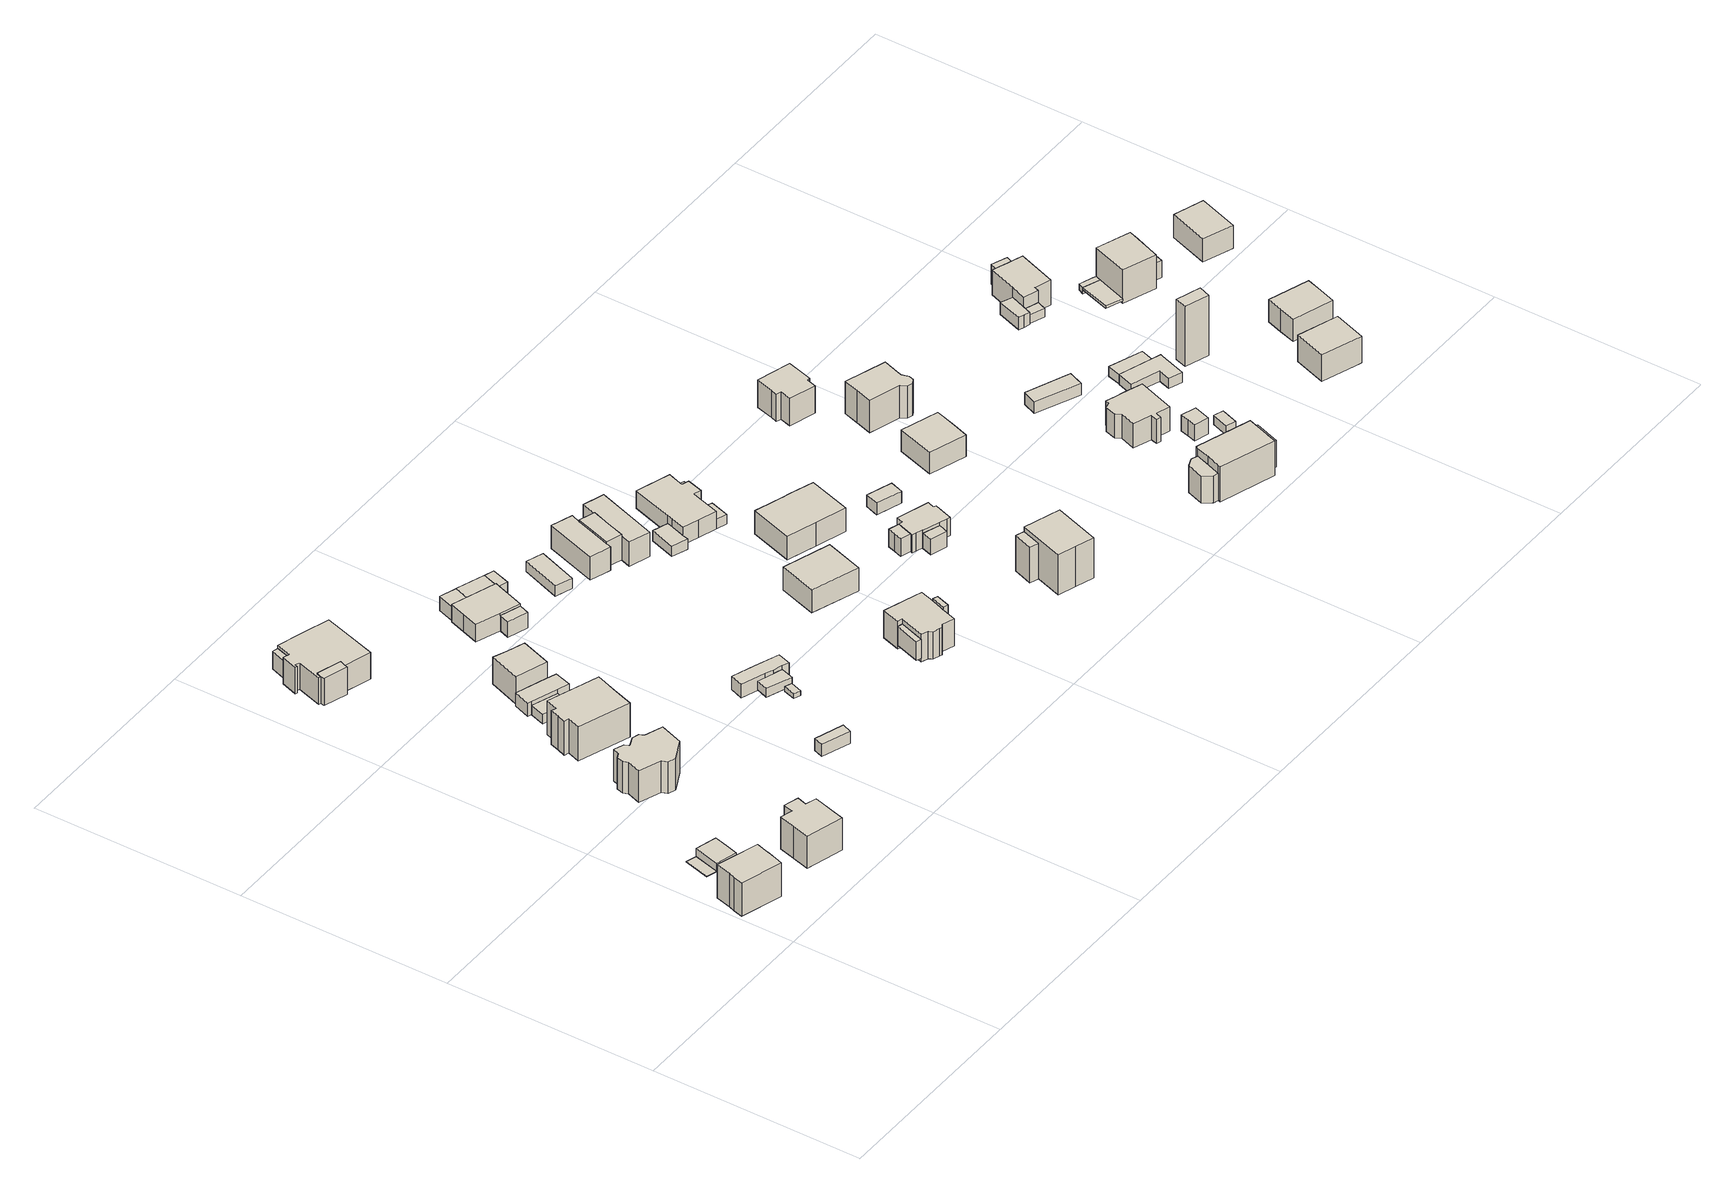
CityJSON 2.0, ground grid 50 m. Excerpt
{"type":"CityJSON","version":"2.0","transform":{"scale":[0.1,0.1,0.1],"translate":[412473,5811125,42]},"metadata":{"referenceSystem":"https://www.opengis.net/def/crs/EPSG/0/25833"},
"CityObjects":{
"building1":{"type":"Building","attributes":{"Gemeindeschluessel":"11000009","BezugspunktDach":"2200","function":"31001_1010","measuredHeight":9.43,"storeysAboveGround":2},"address":[{"country":"Germany","locality":"Berlin","thoroughfareNumber":"11","thoroughfareName":"Hohenberger Steig"}],"geometry":[{"type":"Solid","lod":"1","boundaries":[[[[0,1,2,3,4,5,6,7]],[[8,9,10,11,12,13,14,15]],[[8,15,7,6]],[[9,8,6,5]],[[10,9,5,4]],[[11,10,4,3]],[[12,11,3,2]],[[13,12,2,1]],[[14,13,1,0]],[[15,14,0,7]]]]}]},
"building2":{"type":"Building","attributes":{"Gemeindeschluessel":"11000009","BezugspunktDach":"2200","function":"51009_1610","measuredHeight":0.084,"storeysAboveGround":0},"address":[{"country":"Germany","locality":"Berlin"}],"geometry":[{"type":"Solid","lod":"1","boundaries":[[[[16,17,18,19]],[[20,21,22,23]],[[20,23,19,18]],[[21,20,18,17]],[[22,21,17,16]],[[23,22,16,19]]]]}]},
"building3":{"type":"Building","attributes":{"Gemeindeschluessel":"11000009","BezugspunktDach":"2200","function":"31001_1010","measuredHeight":3.44,"storeysAboveGround":1},"address":[{"country":"Germany","locality":"Berlin","thoroughfareNumber":"11 (1)","thoroughfareName":"Hohenberger Steig"}],"geometry":[{"type":"Solid","lod":"1","boundaries":[[[[24,25,26,27,28]],[[21,29,30,31,22]],[[21,22,28,27]],[[29,21,27,26]],[[30,29,26,25]],[[31,30,25,24]],[[22,31,24,28]]]]}]},
"building4":{"type":"Building","attributes":{"Gemeindeschluessel":"11000009","BezugspunktDach":"2200","function":"31001_1010","measuredHeight":8.82,"storeysAboveGround":1},"address":[{"country":"Germany","locality":"Berlin","thoroughfareNumber":"13","thoroughfareName":"Hohenberger Steig"}],"geometry":[{"type":"Solid","lod":"1","boundaries":[[[[32,33,34,35,36,37,38,39,40,41]],[[42,43,44,45,46,47,48,49,50,51]],[[42,51,41,40]],[[43,42,40,39]],[[44,43,39,38]],[[45,44,38,37]],[[46,45,37,36]],[[47,46,36,35]],[[48,47,35,34]],[[49,48,34,33]],[[50,49,33,32]],[[51,50,32,41]]]]}]},
"building5":{"type":"Building","attributes":{"Gemeindeschluessel":"11000009","BezugspunktDach":"2200","function":"31001_1010","measuredHeight":8.04,"storeysAboveGround":1},"address":[{"country":"Germany","locality":"Berlin","thoroughfareNumber":"58","thoroughfareName":"Herzfelder Steig"}],"geometry":[{"type":"Solid","lod":"1","boundaries":[[[[52,53,54,55,56,57,58,59,60,61,62,63,64,65,66,67]],[[68,69,70,71,72,73,74,75,76,77,78,79,80,81,82,83]],[[68,83,67,66]],[[69,68,66,65]],[[70,69,65,64]],[[71,70,64,63]],[[72,71,63,62]],[[73,72,62,61]],[[74,73,61,60]],[[75,74,60,59]],[[76,75,59,58]],[[77,76,58,57]],[[78,77,57,56]],[[79,78,56,55]],[[80,79,55,54]],[[81,80,54,53]],[[82,81,53,52]],[[83,82,52,67]]]]}]},
"building6":{"type":"Building","attributes":{"Gemeindeschluessel":"11000009","BezugspunktDach":"2200","function":"51009_1610","measuredHeight":7.67,"storeysAboveGround":0},"address":[{"country":"Germany","locality":"Berlin"}],"geometry":[{"type":"Solid","lod":"1","boundaries":[[[[84,85,86,87,88,89]],[[90,91,92,93,94,95]],[[90,95,89,88]],[[91,90,88,87]],[[92,91,87,86]],[[93,92,86,85]],[[94,93,85,84]],[[95,94,84,89]]]]}]},
"building7":{"type":"Building","attributes":{"Gemeindeschluessel":"11000009","BezugspunktDach":"2200","function":"51009_1610","measuredHeight":4.56,"storeysAboveGround":0},"address":[{"country":"Germany","locality":"Berlin"}],"geometry":[{"type":"Solid","lod":"1","boundaries":[[[[96,97,98,99]],[[100,101,102,103]],[[100,103,99,98]],[[101,100,98,97]],[[102,101,97,96]],[[103,102,96,99]]]]}]},
"building8":{"type":"Building","attributes":{"Gemeindeschluessel":"11000009","BezugspunktDach":"2200","function":"31001_1010","measuredHeight":7.81,"storeysAboveGround":2},"address":[{"country":"Germany","locality":"Berlin","thoroughfareNumber":"90","thoroughfareName":"Kalkbergeweg"}],"geometry":[{"type":"Solid","lod":"1","boundaries":[[[[104,105,106,107,108,109,110,111,112,113,114,115,116,117,118,119]],[[120,121,122,123,124,125,126,127,128,129,130,93,92,91,90,131]],[[120,131,119,118]],[[121,120,118,117]],[[122,121,117,116]],[[123,122,116,115]],[[124,123,115,114]],[[125,124,114,113]],[[126,125,113,112]],[[127,126,112,111]],[[128,127,111,110]],[[129,128,110,109]],[[130,129,109,108]],[[93,130,108,107]],[[92,93,107,106]],[[91,92,106,105]],[[90,91,105,104]],[[131,90,104,119]]]]}]},
"building9":{"type":"Building","attributes":{"Gemeindeschluessel":"11000009","BezugspunktDach":"2200","function":"31001_1010","measuredHeight":10.86,"storeysAboveGround":2},"address":[{"country":"Germany","locality":"Berlin","thoroughfareNumber":"60","thoroughfareName":"Herzfelder Steig"}],"geometry":[{"type":"Solid","lod":"1","boundaries":[[[[132,133,134,135,136,137,138,139,140,141]],[[142,143,144,145,146,147,148,149,150,151]],[[142,151,141,140]],[[143,142,140,139]],[[144,143,139,138]],[[145,144,138,137]],[[146,145,137,136]],[[147,146,136,135]],[[148,147,135,134]],[[149,148,134,133]],[[150,149,133,132]],[[151,150,132,141]]]]}]},
"building10":{"type":"Building","attributes":{"Gemeindeschluessel":"11000009","BezugspunktDach":"2200","function":"31001_2000","measuredHeight":2.54,"storeysAboveGround":1},"address":[{"country":"Germany","locality":"Berlin","thoroughfareNumber":"60 (2)","thoroughfareName":"Herzfelder Steig"}],"geometry":[{"type":"Solid","lod":"1","boundaries":[[[[152,153,154,155]],[[156,157,158,159]],[[156,159,155,154]],[[157,156,154,153]],[[158,157,153,152]],[[159,158,152,155]]]]}]},
"building11":{"type":"Building","attributes":{"Gemeindeschluessel":"11000009","BezugspunktDach":"2200","function":"31001_2000","measuredHeight":3.37,"storeysAboveGround":1},"address":[{"country":"Germany","locality":"Berlin","thoroughfareNumber":"62 (1)","thoroughfareName":"Herzfelder Steig"}],"geometry":[{"type":"Solid","lod":"1","boundaries":[[[[160,161,162,163,164,165,166]],[[167,168,169,170,171,172,173]],[[167,173,166,165]],[[168,167,165,164]],[[169,168,164,163]],[[170,169,163,162]],[[171,170,162,161]],[[172,171,161,160]],[[173,172,160,166]]]]}]},
"building12":{"type":"Building","attributes":{"Gemeindeschluessel":"11000009","BezugspunktDach":"2200","function":"31001_1010","measuredHeight":8.9,"storeysAboveGround":1},"address":[{"country":"Germany","locality":"Berlin","thoroughfareNumber":"62","thoroughfareName":"Herzfelder Steig"}],"geometry":[{"type":"Solid","lod":"1","boundaries":[[[[174,175,176,177,178]],[[179,180,181,182,183]],[[179,183,178,177]],[[180,179,177,176]],[[181,180,176,175]],[[182,181,175,174]],[[183,182,174,178]]]]}]},
"building13":{"type":"Building","attributes":{"Gemeindeschluessel":"11000009","BezugspunktDach":"2200","function":"31001_2000","measuredHeight":3.12,"storeysAboveGround":1},"address":[{"country":"Germany","locality":"Berlin","thoroughfareNumber":"15 (1)","thoroughfareName":"Hohenberger Steig"}],"geometry":[{"type":"Solid","lod":"1","boundaries":[[[[184,185,186,187]],[[188,189,190,191]],[[188,191,187,186]],[[189,188,186,185]],[[190,189,185,184]],[[191,190,184,187]]]]}]},
"building14":{"type":"Building","attributes":{"Gemeindeschluessel":"11000009","BezugspunktDach":"2200","function":"31001_2000","measuredHeight":1.25,"storeysAboveGround":1},"address":[{"country":"Germany","locality":"Berlin","thoroughfareNumber":"58 (2)","thoroughfareName":"Herzfelder Steig"}],"geometry":[{"type":"Solid","lod":"1","boundaries":[[[[192,193,194,195]],[[196,197,198,199]],[[196,199,195,194]],[[197,196,194,193]],[[198,197,193,192]],[[199,198,192,195]]]]}]},
"building15":{"type":"Building","attributes":{"Gemeindeschluessel":"11000009","BezugspunktDach":"2200","function":"31001_2000","measuredHeight":2.26,"storeysAboveGround":1},"address":[{"country":"Germany","locality":"Berlin","thoroughfareNumber":"58 (1)","thoroughfareName":"Herzfelder Steig"}],"geometry":[{"type":"Solid","lod":"1","boundaries":[[[[200,201,202,203]],[[204,205,206,207]],[[204,207,203,202]],[[205,204,202,201]],[[206,205,201,200]],[[207,206,200,203]]]]}]},
"building16":{"type":"Building","attributes":{"Gemeindeschluessel":"11000009","BezugspunktDach":"2200","function":"51009_1610","measuredHeight":3.72,"storeysAboveGround":0},"address":[{"country":"Germany","locality":"Berlin"}],"geometry":[{"type":"Solid","lod":"1","boundaries":[[[[208,209,210,211]],[[212,213,214,215]],[[212,215,211,210]],[[213,212,210,209]],[[214,213,209,208]],[[215,214,208,211]]]]}]},
"building17":{"type":"Building","attributes":{"Gemeindeschluessel":"11000009","BezugspunktDach":"2200","function":"31001_2000","measuredHeight":4.18,"storeysAboveGround":1},"address":[{"country":"Germany","locality":"Berlin","thoroughfareNumber":"60 (1)","thoroughfareName":"Herzfelder Steig"}],"geometry":[{"type":"Solid","lod":"1","boundaries":[[[[216,217,218,219,220,221,222,223]],[[224,225,226,227,228,229,230,231]],[[224,231,223,222]],[[225,224,222,221]],[[226,225,221,220]],[[227,226,220,219]],[[228,227,219,218]],[[229,228,218,217]],[[230,229,217,216]],[[231,230,216,223]]]]}]},
"building18":{"type":"Building","attributes":{"Gemeindeschluessel":"11000009","function":"31001_1010"},"address":[{"country":"Germany","locality":"Berlin","thoroughfareNumber":"92","thoroughfareName":"Kalkbergeweg"}],"children":["building18-1","building18-2","building18-3","building18-4"]},
"building18-1":{"type":"BuildingPart","attributes":{"BezugspunktDach":"2200","measuredHeight":4.84,"storeysAboveGround":1},"parents":["building18"],"geometry":[{"type":"MultiSurface","lod":"1","boundaries":[[[232,233,234,235,236,237,238,239]],[[240,241,242,243,244,245,246,247]],[[240,247,239,238]],[[241,240,238,237]],[[242,241,237,236]],[[248,249,242,236,235]],[[250,251,235,234]],[[245,244,234,233]],[[252,253,233,232]],[[247,246,232,239]],[[243,242,249,248]],[[244,243,251,250]],[[254,246,245,255,253,252]]]}]},
"building18-2":{"type":"BuildingPart","attributes":{"BezugspunktDach":"2200","measuredHeight":4,"storeysAboveGround":1},"parents":["building18"],"geometry":[{"type":"MultiSurface","lod":"1","boundaries":[[[256,257,258,250]],[[259,260,261,244]],[[244,243,262]],[[260,259,258,257]],[[261,260,257,256]],[[244,261,256,250]],[[251,243,244,250]],[[262,243,251,258,259]]]}]},
"building18-3":{"type":"BuildingPart","attributes":{"BezugspunktDach":"2200","measuredHeight":4.05,"storeysAboveGround":1},"parents":["building18"],"geometry":[{"type":"MultiSurface","lod":"1","boundaries":[[[248,263,264,249]],[[265,259,243,242]],[[265,242,249,264]],[[259,265,264,263]],[[243,251,258,263,248]],[[259,258,251,243]],[[242,243,248,249]]]}]},
"building18-4":{"type":"BuildingPart","attributes":{"BezugspunktDach":"2200","measuredHeight":4.02,"storeysAboveGround":1},"parents":["building18"],"geometry":[{"type":"Solid","lod":"1","boundaries":[[[[266,253,252,267]],[[246,245,268,269]],[[246,269,267,252]],[[268,245,253,266]],[[269,268,266,267]],[[246,252,253,245]]]]}]},
"building19":{"type":"Building","attributes":{"Gemeindeschluessel":"11000009","BezugspunktDach":"2200","function":"31001_2000","measuredHeight":2.67,"storeysAboveGround":1},"address":[{"country":"Germany","locality":"Berlin","thoroughfareNumber":"92 (1)","thoroughfareName":"Kalkbergeweg"}],"geometry":[{"type":"Solid","lod":"1","boundaries":[[[[270,271,272,273]],[[274,275,276,277]],[[274,277,273,272]],[[275,274,272,271]],[[276,275,271,270]],[[277,276,270,273]]]]}]},
"building20":{"type":"Building","attributes":{"Gemeindeschluessel":"11000009","BezugspunktDach":"2200","function":"51009_1610","measuredHeight":4.8,"storeysAboveGround":0},"address":[{"country":"Germany","locality":"Berlin"}],"geometry":[{"type":"Solid","lod":"1","boundaries":[[[[278,279,280,281]],[[282,283,284,285]],[[282,285,281,280]],[[283,282,280,279]],[[284,283,279,278]],[[285,284,278,281]]]]}]},
"building21":{"type":"Building","attributes":{"Gemeindeschluessel":"11000009","BezugspunktDach":"2200","function":"31001_1010","measuredHeight":9.32,"storeysAboveGround":1},"address":[{"country":"Germany","locality":"Berlin","thoroughfareNumber":"19A","thoroughfareName":"Kageler Weg"}],"geometry":[{"type":"Solid","lod":"1","boundaries":[[[[286,287,288,289,290,291,292,293,294,295,296,297,298,299]],[[300,301,302,303,304,305,306,307,308,309,310,311,312,313]],[[300,313,299,298]],[[301,300,298,297]],[[302,301,297,296]],[[303,302,296,295]],[[304,303,295,294]],[[305,304,294,293]],[[306,305,293,292]],[[307,306,292,291]],[[308,307,291,290]],[[309,308,290,289]],[[310,309,289,288]],[[311,310,288,287]],[[312,311,287,286]],[[313,312,286,299]]]]}]},
"building22":{"type":"Building","attributes":{"Gemeindeschluessel":"11000009","BezugspunktDach":"2200","function":"51009_1610","measuredHeight":7.62,"storeysAboveGround":0},"address":[{"country":"Germany","locality":"Berlin"}],"geometry":[{"type":"Solid","lod":"1","boundaries":[[[[314,315,316,317]],[[305,318,319,306]],[[305,306,317,316]],[[318,305,316,315]],[[319,318,315,314]],[[306,319,314,317]]]]}]},
"building23":{"type":"Building","attributes":{"Gemeindeschluessel":"11000009","function":"31001_1010"},"address":[{"country":"Germany","locality":"Berlin","thoroughfareNumber":"96","thoroughfareName":"Kalkbergeweg"}],"children":["building23-1","building23-2","building23-3"]},
"building23-1":{"type":"BuildingPart","attributes":{"BezugspunktDach":"2200","measuredHeight":7.7,"storeysAboveGround":1},"parents":["building23"],"geometry":[{"type":"MultiSurface","lod":"1","boundaries":[[[320,321,322,323]],[[324,325,326,327]],[[324,328,329,330,331,322]],[[327,323,332,333]],[[325,324,322,321]],[[326,325,321,320]],[[327,326,320,323]],[[331,330,329,334]],[[333,332,334,329,328]]]}]},
"building23-2":{"type":"BuildingPart","attributes":{"BezugspunktDach":"2200","measuredHeight":7.51,"storeysAboveGround":1},"parents":["building23"],"geometry":[{"type":"MultiSurface","lod":"1","boundaries":[[[335,336,337,338,339,340]],[[341,342,330,329,333,343]],[[344,345,343,340,339]],[[346,344,341,339,338]],[[330,342,338,337]],[[334,331,337,336]],[[332,334,336,335]],[[343,333,335,340]],[[341,343,345,344]],[[342,341,344,346]],[[329,330,331,334]],[[333,329,334,332]]]}]},
"building23-3":{"type":"BuildingPart","attributes":{"BezugspunktDach":"2200","measuredHeight":7.19,"storeysAboveGround":1},"parents":["building23"],"geometry":[{"type":"MultiSurface","lod":"1","boundaries":[[[347,345,346,348,349,350]],[[351,352,342,343,353,354]],[[351,354,350,349]],[[352,351,349,348]],[[342,352,348,346]],[[353,343,345,347]],[[354,353,347,350]],[[341,344,345,343,355]],[[342,346,344,341]]]}]},
"building24":{"type":"Building","attributes":{"Gemeindeschluessel":"11000009","BezugspunktDach":"2200","function":"31001_1010","measuredHeight":7.37,"storeysAboveGround":2},"address":[{"country":"Germany","locality":"Berlin","thoroughfareNumber":"21A","thoroughfareName":"Kageler Weg"}],"geometry":[{"type":"Solid","lod":"1","boundaries":[[[[356,357,358,359]],[[360,361,362,363]],[[360,363,359,358]],[[361,360,358,357]],[[362,361,357,356]],[[363,362,356,359]]]]}]},
"building25":{"type":"Building","attributes":{"Gemeindeschluessel":"11000009","BezugspunktDach":"2200","function":"31001_2000","measuredHeight":2.58,"storeysAboveGround":1},"address":[{"country":"Germany","locality":"Berlin","thoroughfareNumber":"98 (1)","thoroughfareName":"Kalkbergeweg"}],"geometry":[{"type":"Solid","lod":"1","boundaries":[[[[364,365,366,367,368,369]],[[370,371,372,373,374,375]],[[370,375,369,368]],[[371,370,368,367]],[[372,371,367,366]],[[373,372,366,365]],[[374,373,365,364]],[[375,374,364,369]]]]}]},
"building26":{"type":"Building","attributes":{"Gemeindeschluessel":"11000009","BezugspunktDach":"2200","function":"31001_1010","measuredHeight":5.37,"storeysAboveGround":1},"address":[{"country":"Germany","locality":"Berlin","thoroughfareNumber":"98","thoroughfareName":"Kalkbergeweg"}],"geometry":[{"type":"Solid","lod":"1","boundaries":[[[[376,377,378,379,380,381,382,383,384,385,386,387,388]],[[389,390,391,392,393,394,395,396,397,398,399,400,401]],[[389,401,388,387]],[[390,389,387,386]],[[391,390,386,385]],[[392,391,385,384]],[[393,392,384,383]],[[394,393,383,382]],[[395,394,382,381]],[[396,395,381,380]],[[397,396,380,379]],[[398,397,379,378]],[[399,398,378,377]],[[400,399,377,376]],[[401,400,376,388]]]]}]},
"building27":{"type":"Building","attributes":{"Gemeindeschluessel":"11000009","BezugspunktDach":"2200","function":"51009_1610","measuredHeight":2.35,"storeysAboveGround":0},"address":[{"country":"Germany","locality":"Berlin"}],"geometry":[{"type":"Solid","lod":"1","boundaries":[[[[402,403,404,405]],[[398,406,407,399]],[[398,399,405,404]],[[406,398,404,403]],[[407,406,403,402]],[[399,407,402,405]]]]}]},
"building28":{"type":"Building","attributes":{"Gemeindeschluessel":"11000009","function":"31001_1010"},"address":[{"country":"Germany","locality":"Berlin","thoroughfareNumber":"100","thoroughfareName":"Kalkbergeweg"}],"children":["building28-1","building28-2"]},
"building28-1":{"type":"BuildingPart","attributes":{"BezugspunktDach":"2200","measuredHeight":7,"storeysAboveGround":2},"parents":["building28"],"geometry":[{"type":"MultiSurface","lod":"1","boundaries":[[[408,409,410,411,412,413,414,415,416]],[[417,418,419,420,421,422,423,424,425]],[[417,425,416,415]],[[418,417,415,414]],[[426,427,414,413]],[[419,418,428,429]],[[430,420,419,413,412],[426,429,431,430]],[[421,420,412,411]],[[422,421,411,410]],[[423,422,410,409]],[[424,423,409,408]],[[425,424,408,416]],[[429,428,427,426]],[[426,430,431,429]]]}]},
"building28-2":{"type":"BuildingPart","attributes":{"BezugspunktDach":"2200","measuredHeight":2.59,"storeysAboveGround":2},"parents":["building28"],"geometry":[{"type":"MultiSurface","lod":"1","boundaries":[[[430,432,433,434,435,427]],[[436,437,438,439,431,428]],[[436,428,427,435]],[[437,436,435,434]],[[438,437,434,433]],[[439,438,433,432]],[[431,439,432,430]],[[428,429,426,427]],[[431,430,426,429]]]}]},
"building29":{"type":"Building","attributes":{"Gemeindeschluessel":"11000009","BezugspunktDach":"2200","function":"51009_1610","measuredHeight":3.32,"storeysAboveGround":0},"address":[{"country":"Germany","locality":"Berlin"}],"geometry":[{"type":"Solid","lod":"1","boundaries":[[[[440,441,442,443]],[[444,445,446,447]],[[444,447,443,442]],[[445,444,442,441]],[[446,445,441,440]],[[447,446,440,443]]]]}]},
"building30":{"type":"Building","attributes":{"Gemeindeschluessel":"11000009","function":"31001_1010"},"address":[{"country":"Germany","locality":"Berlin","thoroughfareNumber":"21","thoroughfareName":"Kageler Weg"}],"children":["building30-1","building30-2","building30-3"]},
"building30-1":{"type":"BuildingPart","attributes":{"BezugspunktDach":"2200","measuredHeight":5.85,"storeysAboveGround":1},"parents":["building30"],"geometry":[{"type":"MultiSurface","lod":"1","boundaries":[[[448,449,450,451,452,453,454,455,456,457,458,459,460,461]],[[462,463,464,465,466,467,468,469,470,471,472,473,474,475]],[[462,475,461,460]],[[476,477,478,477,479,460,459]],[[464,463,459,458]],[[465,464,458,457]],[[466,465,457,456]],[[467,466,456,455]],[[468,467,455,454]],[[469,468,454,453]],[[470,469,453,452]],[[471,470,452,451]],[[480,481,471,451,450]],[[473,472,450,449]],[[474,473,449,448]],[[475,474,448,461]],[[463,478,477,476]],[[462,479,477,478]],[[472,471,481,480]]]}]},
"building30-2":{"type":"BuildingPart","attributes":{"BezugspunktDach":"2200","measuredHeight":3.93,"storeysAboveGround":1},"parents":["building30"],"geometry":[{"type":"MultiSurface","lod":"1","boundaries":[[[482,481,480,483]],[[472,471,484,485]],[[472,485,483,480]],[[484,471,481,482]],[[485,484,482,483]],[[471,486,472,487,480,481]]]}]},
"building30-3":{"type":"BuildingPart","attributes":{"BezugspunktDach":"2200","measuredHeight":5.21,"storeysAboveGround":1},"parents":["building30"],"geometry":[{"type":"Solid","lod":"1","boundaries":[[[[479,477,476,488,489,490]],[[491,492,463,478,462,493]],[[491,493,490,489]],[[492,491,489,488]],[[463,492,488,476]],[[493,462,479,490]],[[478,463,476,477]],[[462,478,477,479]]]]}]},
"building31":{"type":"Building","attributes":{"Gemeindeschluessel":"11000009","function":"31001_1010"},"address":[{"country":"Germany","locality":"Berlin","thoroughfareNumber":"19","thoroughfareName":"Kageler Weg"}],"children":["building31-1","building31-2"]},
"building31-1":{"type":"BuildingPart","attributes":{"BezugspunktDach":"2200","measuredHeight":11.61,"storeysAboveGround":1},"parents":["building31"],"geometry":[{"type":"MultiSurface","lod":"1","boundaries":[[[494,495,496,497,498]],[[499,500,501,502,503]],[[504,505,506,503,498,497]],[[500,499,497,496]],[[501,500,496,495]],[[502,501,495,494]],[[503,502,494,498]],[[499,506,505,504]]]}]},
"building31-2":{"type":"BuildingPart","attributes":{"BezugspunktDach":"2200","measuredHeight":9.13,"storeysAboveGround":1},"parents":["building31"],"geometry":[{"type":"Solid","lod":"1","boundaries":[[[[505,504,507,508]],[[509,499,506,510]],[[509,510,508,507]],[[499,509,507,504]],[[510,506,505,508]],[[506,499,504,505]]]]}]},
"building32":{"type":"Building","attributes":{"Gemeindeschluessel":"11000009","BezugspunktDach":"2200","function":"31001_2463","measuredHeight":2.97,"storeysAboveGround":1},"address":[{"country":"Germany","locality":"Berlin","thoroughfareNumber":"23 (1)","thoroughfareName":"Kageler Weg"}],"geometry":[{"type":"Solid","lod":"1","boundaries":[[[[511,512,513,514]],[[515,516,517,518]],[[515,518,514,513]],[[516,515,513,512]],[[517,516,512,511]],[[518,517,511,514]]]]}]},
"building33":{"type":"Building","attributes":{"Gemeindeschluessel":"11000009","BezugspunktDach":"2200","function":"31001_1010","measuredHeight":7.47,"storeysAboveGround":1},"address":[{"country":"Germany","locality":"Berlin","thoroughfareNumber":"23","thoroughfareName":"Kageler Weg"}],"geometry":[{"type":"Solid","lod":"1","boundaries":[[[[519,520,521,522,523]],[[524,525,526,527,528]],[[524,528,523,522]],[[525,524,522,521]],[[526,525,521,520]],[[527,526,520,519]],[[528,527,519,523]]]]}]},
"building34":{"type":"Building","attributes":{"Gemeindeschluessel":"11000009","BezugspunktDach":"2200","function":"31001_1010","measuredHeight":8.41,"storeysAboveGround":2},"address":[{"country":"Germany","locality":"Berlin","thoroughfareNumber":"27","thoroughfareName":"Kageler Weg"},{"country":"Germany","locality":"Berlin","thoroughfareNumber":"102","thoroughfareName":"Kalkbergeweg"}],"geometry":[{"type":"Solid","lod":"1","boundaries":[[[[529,530,531,532,533,534,535,536,537,538]],[[539,540,541,542,543,544,545,546,547,548]],[[539,548,538,537]],[[540,539,537,536]],[[541,540,536,535]],[[542,541,535,534]],[[543,542,534,533]],[[544,543,533,532]],[[545,544,532,531]],[[546,545,531,530]],[[547,546,530,529]],[[548,547,529,538]]]]}]},
"building35":{"type":"Building","attributes":{"Gemeindeschluessel":"11000009","BezugspunktDach":"2200","function":"31001_1010","measuredHeight":10.52,"storeysAboveGround":1},"address":[{"country":"Germany","locality":"Berlin","thoroughfareNumber":"25","thoroughfareName":"Kageler Weg"}],"geometry":[{"type":"Solid","lod":"1","boundaries":[[[[549,550,551,552,553,554,555,556,557,558,559]],[[560,561,562,563,564,565,566,567,568,569,570]],[[560,570,559,558]],[[561,560,558,557]],[[562,561,557,556]],[[563,562,556,555]],[[564,563,555,554]],[[565,564,554,553]],[[566,565,553,552]],[[567,566,552,551]],[[568,567,551,550]],[[569,568,550,549]],[[570,569,549,559]]]]}]},
"building36":{"type":"Building","attributes":{"Gemeindeschluessel":"11000009","function":"31001_1010"},"address":[{"country":"Germany","locality":"Berlin","thoroughfareNumber":"20","thoroughfareName":"Kageler Weg"}],"children":["building36-1","building36-2","building36-3"]},
"building36-1":{"type":"BuildingPart","attributes":{"BezugspunktDach":"2200","measuredHeight":10.85,"storeysAboveGround":1},"parents":["building36"],"geometry":[{"type":"MultiSurface","lod":"1","boundaries":[[[571,572,573,574,575,576,577,578,579]],[[580,581,582,583,584,585,586,587,588]],[[580,588,579,578]],[[589,590,580,578,577]],[[591,589,581,577,576]],[[583,582,576,575]],[[584,583,575,574]],[[592,593,584,574,573]],[[594,592,585,573,572]],[[587,586,572,571]],[[588,587,571,579]],[[581,580,590,589]],[[582,581,589,591]],[[585,584,593,592]],[[586,595,585,592,594]]]}]},
"building36-2":{"type":"BuildingPart","attributes":{"BezugspunktDach":"2200","measuredHeight":6.94,"storeysAboveGround":1},"parents":["building36"],"geometry":[{"type":"MultiSurface","lod":"1","boundaries":[[[596,597,593,594]],[[584,598,599,586]],[[598,584,593,597]],[[599,598,597,596]],[[586,599,596,594]],[[584,585,592,593]],[[586,600,594,592,585]]]}]},
"building36-3":{"type":"BuildingPart","attributes":{"BezugspunktDach":"2200","measuredHeight":6.94,"storeysAboveGround":1},"parents":["building36"],"geometry":[{"type":"MultiSurface","lod":"1","boundaries":[[[601,590,591,602,603,604]],[[605,606,582,580,607,608]],[[605,608,604,603]],[[606,605,603,602]],[[582,606,602,591]],[[607,580,590,601]],[[608,607,601,604]],[[581,589,590,580,609]],[[591,589,581,582]]]}]},
"building37":{"type":"Building","attributes":{"Gemeindeschluessel":"11000009","BezugspunktDach":"2200","function":"31001_1010","measuredHeight":8.96,"storeysAboveGround":2},"address":[{"country":"Germany","locality":"Berlin","thoroughfareNumber":"24","thoroughfareName":"Kageler Weg"}],"geometry":[{"type":"Solid","lod":"1","boundaries":[[[[610,611,612,613,614,615,616,617,618,619,620,621,622,623]],[[624,625,626,627,628,629,630,631,632,633,634,635,636,637]],[[624,637,623,622]],[[625,624,622,621]],[[626,625,621,620]],[[627,626,620,619]],[[628,627,619,618]],[[629,628,618,617]],[[630,629,617,616]],[[631,630,616,615]],[[632,631,615,614]],[[633,632,614,613]],[[634,633,613,612]],[[635,634,612,611]],[[636,635,611,610]],[[637,636,610,623]]]]}]},
"building38":{"type":"Building","attributes":{"Gemeindeschluessel":"11000009","BezugspunktDach":"2200","function":"31001_2000","measuredHeight":5.3,"storeysAboveGround":1},"address":[{"country":"Germany","locality":"Berlin","thoroughfareNumber":"24 (2)","thoroughfareName":"Kageler Weg"}],"geometry":[{"type":"Solid","lod":"1","boundaries":[[[[638,639,640,641,642]],[[643,644,645,646,647]],[[643,647,642,641]],[[644,643,641,640]],[[645,644,640,639]],[[646,645,639,638]],[[647,646,638,642]]]]}]},
"building39":{"type":"Building","attributes":{"Gemeindeschluessel":"11000009","BezugspunktDach":"2200","function":"31001_2000","measuredHeight":3.6,"storeysAboveGround":1},"address":[{"country":"Germany","locality":"Berlin","thoroughfareNumber":"26","thoroughfareName":"Kageler Weg"}],"geometry":[{"type":"Solid","lod":"1","boundaries":[[[[648,649,650,651,652]],[[653,654,655,656,657]],[[653,657,652,651]],[[654,653,651,650]],[[655,654,650,649]],[[656,655,649,648]],[[657,656,648,652]]]]}]},
"building40":{"type":"Building","attributes":{"Gemeindeschluessel":"11000009","BezugspunktDach":"2200","function":"31001_2000","measuredHeight":2.41,"storeysAboveGround":1},"address":[{"country":"Germany","locality":"Berlin","thoroughfareNumber":"24 (3)","thoroughfareName":"Kageler Weg"}],"geometry":[{"type":"Solid","lod":"1","boundaries":[[[[658,659,660,661]],[[662,663,664,665]],[[662,665,661,660]],[[663,662,660,659]],[[664,663,659,658]],[[665,664,658,661]]]]}]},
"building41":{"type":"Building","attributes":{"Gemeindeschluessel":"11000009","BezugspunktDach":"2200","function":"31001_1010","measuredHeight":2.6,"storeysAboveGround":1},"address":[{"country":"Germany","locality":"Berlin","thoroughfareNumber":"24 (1)","thoroughfareName":"Kageler Weg"}],"geometry":[{"type":"Solid","lod":"1","boundaries":[[[[666,667,668,669,670,671,672,673]],[[674,675,676,677,678,679,680,681]],[[674,681,673,672]],[[675,674,672,671]],[[676,675,671,670]],[[677,676,670,669]],[[678,677,669,668]],[[679,678,668,667]],[[680,679,667,666]],[[681,680,666,673]]]]}]},
"building42":{"type":"Building","attributes":{"Gemeindeschluessel":"11000009","BezugspunktDach":"2200","function":"31001_2000","measuredHeight":2.47,"storeysAboveGround":1},"address":[{"country":"Germany","locality":"Berlin","thoroughfareNumber":"106 (2)","thoroughfareName":"Kalkbergeweg"}],"geometry":[{"type":"Solid","lod":"1","boundaries":[[[[671,682,683,672]],[[684,685,686,687]],[[684,687,672,683]],[[685,684,683,682]],[[686,685,682,671]],[[687,686,671,672]]]]}]},
"building43":{"type":"Building","attributes":{"Gemeindeschluessel":"11000009","BezugspunktDach":"2200","function":"31001_2723","measuredHeight":15.4,"storeysAboveGround":1},"address":[{"country":"Germany","locality":"Berlin","thoroughfareNumber":"22A (1)","thoroughfareName":"Kageler Weg"}],"geometry":[{"type":"Solid","lod":"1","boundaries":[[[[688,689,690,691]],[[692,693,694,695]],[[692,695,691,690]],[[693,692,690,689]],[[694,693,689,688]],[[695,694,688,691]]]]}]},
"building44":{"type":"Building","attributes":{"Gemeindeschluessel":"11000009","BezugspunktDach":"2200","function":"31001_2000","measuredHeight":3.55,"storeysAboveGround":1},"address":[{"country":"Germany","locality":"Berlin","thoroughfareNumber":"106 (1)","thoroughfareName":"Kalkbergeweg"}],"geometry":[{"type":"Solid","lod":"1","boundaries":[[[[696,697,698,699,700,701]],[[702,703,704,705,706,707]],[[702,707,701,700]],[[703,702,700,699]],[[704,703,699,698]],[[705,704,698,697]],[[706,705,697,696]],[[707,706,696,701]]]]}]},
"building45":{"type":"Building","attributes":{"Gemeindeschluessel":"11000009","BezugspunktDach":"2200","function":"51009_1610","measuredHeight":2.25,"storeysAboveGround":0},"address":[{"country":"Germany","locality":"Berlin"}],"geometry":[{"type":"Solid","lod":"1","boundaries":[[[[708,709,710,711]],[[712,713,714,715]],[[712,715,711,710]],[[713,712,710,709]],[[714,713,709,708]],[[715,714,708,711]]]]}]},
"building46":{"type":"Building","attributes":{"Gemeindeschluessel":"11000009","BezugspunktDach":"2200","function":"31001_1010","measuredHeight":8.82,"storeysAboveGround":1},"address":[{"country":"Germany","locality":"Berlin","thoroughfareNumber":"22","thoroughfareName":"Kageler Weg"}],"geometry":[{"type":"Solid","lod":"1","boundaries":[[[[716,717,718,719,720]],[[721,722,723,724,725]],[[721,725,720,719]],[[722,721,719,718]],[[723,722,718,717]],[[724,723,717,716]],[[725,724,716,720]]]]}]},
"building47":{"type":"Building","attributes":{"Gemeindeschluessel":"11000009","function":"31001_1010"},"address":[{"country":"Germany","locality":"Berlin","thoroughfareNumber":"106","thoroughfareName":"Kalkbergeweg"}],"children":["building47-1","building47-2"]},
"building47-1":{"type":"BuildingPart","attributes":{"BezugspunktDach":"2200","measuredHeight":7.7,"storeysAboveGround":1},"parents":["building47"],"geometry":[{"type":"MultiSurface","lod":"1","boundaries":[[[726,727,728,729,730,731,732,733,734,735,736]],[[737,738,739,740,741,742,743,744,745,746,747]],[[737,747,736,735]],[[738,737,735,734]],[[739,738,734,733]],[[748,749,733,732]],[[750,748,740,732,731]],[[742,741,731,730]],[[743,742,730,729]],[[744,743,729,728]],[[745,744,728,727]],[[746,745,727,726]],[[747,746,726,736]],[[740,739,749,748]],[[751,741,752,740,748,750]]]}]},
"building47-2":{"type":"BuildingPart","attributes":{"BezugspunktDach":"2200","measuredHeight":4.96,"storeysAboveGround":1},"parents":["building47"],"geometry":[{"type":"MultiSurface","lod":"1","boundaries":[[[750,753,754,749]],[[755,756,741,739]],[[755,739,749,754]],[[756,755,754,753]],[[741,756,753,750]],[[757,740,748,749,739]],[[741,750,748,758,740]]]}]},
"building48":{"type":"Building","attributes":{"Gemeindeschluessel":"11000009","BezugspunktDach":"2200","function":"31001_2000","measuredHeight":0.591,"storeysAboveGround":1},"address":[{"country":"Germany","locality":"Berlin","thoroughfareNumber":"108 (1)","thoroughfareName":"Kalkbergeweg"}],"geometry":[{"type":"Solid","lod":"1","boundaries":[[[[759,760,761,762]],[[763,764,765,766]],[[763,766,762,761]],[[764,763,761,760]],[[765,764,760,759]],[[766,765,759,762]]]]}]},
"building49":{"type":"Building","attributes":{"Gemeindeschluessel":"11000009","BezugspunktDach":"2200","function":"31001_1010","measuredHeight":6.9,"storeysAboveGround":1},"address":[{"country":"Germany","locality":"Berlin","thoroughfareNumber":"22A","thoroughfareName":"Kageler Weg"}],"geometry":[{"type":"Solid","lod":"1","boundaries":[[[[767,768,769,770,771,772]],[[773,774,775,776,777,778]],[[773,778,772,771]],[[774,773,771,770]],[[775,774,770,769]],[[776,775,769,768]],[[777,776,768,767]],[[778,777,767,772]]]]}]},
"building50":{"type":"Building","attributes":{"Gemeindeschluessel":"11000009","BezugspunktDach":"2200","function":"51009_1610","measuredHeight":1.59,"storeysAboveGround":0},"address":[{"country":"Germany","locality":"Berlin"}],"geometry":[{"type":"Solid","lod":"1","boundaries":[[[[760,779,780,781,782,761]],[[783,784,785,786,787,788]],[[783,788,761,782]],[[784,783,782,781]],[[785,784,781,780]],[[786,785,780,779]],[[787,786,779,760]],[[788,787,760,761]]]]}]},
"building51":{"type":"Building","attributes":{"Gemeindeschluessel":"11000009","function":"31001_1010"},"address":[{"country":"Germany","locality":"Berlin","thoroughfareNumber":"108","thoroughfareName":"Kalkbergeweg"}],"children":["building51-1","building51-2"]},
"building51-1":{"type":"BuildingPart","attributes":{"BezugspunktDach":"2200","measuredHeight":10.14,"storeysAboveGround":2},"parents":["building51"],"geometry":[{"type":"MultiSurface","lod":"1","boundaries":[[[789,790,791,792,793,794]],[[795,796,797,798,799,800]],[[795,800,794,793]],[[796,795,793,792]],[[797,796,792,791]],[[801,802,791,790]],[[799,798,790,789]],[[800,799,789,794]],[[798,797,802,801]]]}]},
"building51-2":{"type":"BuildingPart","attributes":{"BezugspunktDach":"2200","measuredHeight":4.94,"storeysAboveGround":2},"parents":["building51"],"geometry":[{"type":"MultiSurface","lod":"1","boundaries":[[[803,804,802,801]],[[797,805,806,798]],[[797,798,807,798,797,802]],[[805,797,802,804]],[[806,805,804,803]],[[798,806,803,801]],[[801,802,797,798,807]]]}]},
"building52":{"type":"Building","attributes":{"Gemeindeschluessel":"11000009","BezugspunktDach":"2200","function":"31001_1010","measuredHeight":7.65,"storeysAboveGround":1},"address":[{"country":"Germany","locality":"Berlin","thoroughfareNumber":"112","thoroughfareName":"Kalkbergeweg"}],"geometry":[{"type":"Solid","lod":"1","boundaries":[[[[808,809,810,811,812]],[[813,814,815,816,817]],[[813,817,812,811]],[[814,813,811,810]],[[815,814,810,809]],[[816,815,809,808]],[[817,816,808,812]]]]}]}
},
"vertices":[
[101,98,100],[112,134,100],[116,149,100],[123,171,100],[24,201,100],[14,164,100],[9,150,100],[3,128,100],[9,150,14],[14,164,14],[24,201,14],[123,171,14],[116,149,14],[112,134,14],[101,98,14],[3,128,14],
[94,250,14],[110,311,14],[86,318,14],[69,257,14],[86,318,13],[110,311,13],[94,250,13],[69,257,13],
[143,236,35],[152,267,35],[160,297,35],[110,311,35],[94,250,35],[160,297,13],[152,267,13],[143,236,13],
[291,80,97],[302,119,97],[313,158,97],[287,166,97],[294,189,97],[260,199,97],[254,176,97],[225,184,97],[214,145,97],[203,105,97],[214,145,15],[225,184,15],[254,176,15],[260,199,15],[294,189,15],[287,166,15],[313,158,15],[302,119,15],[291,80,15],[203,105,15],
[248,489,88],[254,476,88],[271,470,88],[321,494,88],[340,548,88],[298,563,88],[293,574,88],[277,579,88],[254,569,88],[249,580,88],[225,589,88],[220,574,88],[208,568,88],[203,552,88],[208,541,88],[196,508,88],[208,541,7],[203,552,7],[208,568,7],[220,574,7],[225,589,7],[249,580,7],[254,569,7],[277,579,7],[293,574,7],[298,563,7],[340,548,7],[321,494,7],[271,470,7],[254,476,7],[248,489,7],[196,508,7],
[116,1160,115],[119,1169,115],[123,1181,115],[66,1199,115],[62,1187,115],[60,1178,115],[62,1187,45],[66,1199,45],[123,1181,45],[119,1169,45],[116,1160,45],[60,1178,45],
[86,1280,105],[97,1316,105],[84,1319,105],[72,1285,105],[84,1319,60],[97,1316,60],[86,1280,60],[72,1285,60],
[62,1187,113],[66,1199,113],[123,1181,113],[119,1169,113],[120,1169,113],[183,1149,113],[223,1277,113],[160,1297,113],[97,1316,113],[86,1280,113],[72,1285,113],[59,1247,113],[63,1245,113],[65,1252,113],[76,1248,113],[57,1189,113],[76,1248,45],[65,1252,45],[63,1245,45],[59,1247,45],[72,1285,45],[86,1280,45],[97,1316,45],[160,1297,45],[223,1277,45],[183,1149,45],[120,1169,45],[57,1189,45],
[245,711,98],[234,681,98],[356,638,98],[373,688,98],[391,737,98],[269,780,98],[259,751,98],[248,755,98],[241,734,98],[234,714,98],[241,734,11],[248,755,11],[259,751,11],[269,780,11],[391,737,11],[373,688,11],[356,638,11],[234,681,11],[245,711,11],[234,714,11],
[349,782,40],[361,816,40],[300,838,40],[288,803,40],[300,838,15],[361,816,15],[349,782,15],[288,803,15],
[300,838,50],[361,816,50],[388,807,50],[400,846,50],[379,854,50],[304,880,50],[290,841,50],[304,880,16],[379,854,16],[400,846,16],[388,807,16],[361,816,16],[300,838,16],[290,841,16],
[379,854,91],[404,926,91],[367,939,91],[331,953,91],[304,880,91],[331,953,22],[367,939,22],[404,926,22],[379,854,22],[304,880,22],
[584,259,45],[593,282,45],[525,305,45],[517,283,45],[525,305,14],[593,282,14],[584,259,14],[517,283,14],
[645,421,36],[655,449,36],[638,455,36],[629,427,36],[638,455,24],[655,449,24],[645,421,24],[629,427,24],
[663,454,44],[673,484,44],[614,505,44],[604,476,44],[614,505,22],[673,484,22],[663,454,22],[604,476,22],
[462,1103,87],[476,1140,87],[437,1154,87],[424,1116,87],[437,1154,50],[476,1140,50],[462,1103,50],[424,1116,50],
[632,498,54],[652,491,54],[673,484,54],[688,478,54],[698,509,54],[643,529,54],[587,549,54],[576,518,54],[587,549,20],[643,529,20],[698,509,20],[688,478,20],[673,484,20],[652,491,20],[632,498,20],[576,518,20],
[455,1019,92],[502,1003,92],[527,1075,92],[529,1080,92],[462,1103,92],[424,1116,92],[411,1078,92],[398,1040,92],[411,1078,47],[424,1116,47],[462,1103,47],[529,1080,47],[527,1075,47],[502,1003,47],[455,1019,47],[398,1040,47],[529,1080,88],[462,1103,88],[527,1075,87],[529,1080,87],[455,1019,87],[502,1003,87],[455,1019,66],[502,1003,79],
[551,1067,87],[565,1110,87],[542,1117,87],[542,1117,47],[565,1110,47],[551,1067,47],[541,1117,47],
[542,1117,88],[476,1140,88],[476,1140,47],
[493,979,87],[446,995,87],[493,979,47],[446,995,47],
[643,973,78],[676,1066,78],[636,1080,78],[603,987,78],[636,1080,52],[676,1066,52],[643,973,52],[603,987,52],
[866,279,85],[886,338,85],[874,341,85],[855,283,85],[874,341,37],[886,338,37],[866,279,37],[855,283,37],
[882,273,98],[887,264,98],[903,259,98],[908,257,98],[917,262,98],[945,252,98],[956,287,98],[968,320,98],[979,354,98],[940,367,98],[888,384,98],[874,341,98],[886,338,98],[866,279,98],[886,338,28],[874,341,28],[888,384,28],[940,367,28],[979,354,28],[968,320,28],[956,287,28],[945,252,28],[917,262,28],[908,257,28],[903,259,28],[887,264,28],[882,273,28],[866,279,28],
[968,283,104],[979,316,104],[968,320,104],[956,287,104],[979,316,28],[968,283,28],
[808,897,121],[856,1041,121],[807,1057,121],[759,913,121],[807,1057,59],[856,1041,59],[808,897,59],[759,913,59],[780,975,59],[781,979,59],[795,1022,59],[795,1022,121],[767,937,121],[767,937,59],[781,979,121],
[767,937,124],[781,979,124],[795,1022,124],[759,1034,124],[745,991,124],[731,949,124],[745,991,59],[759,1034,59],[731,949,59],[745,991,119],[731,949,119],[759,1034,119],
[727,937,119],[767,1057,119],[718,1074,119],[678,953,119],[718,1074,59],[767,1057,59],[727,937,59],[678,953,59],[741,981,59],
[960,494,110],[989,584,110],[877,621,110],[849,533,110],[877,621,51],[989,584,51],[960,494,51],[849,533,51],
[874,850,81],[878,865,81],[889,898,81],[893,911,81],[857,923,81],[837,863,81],[857,923,55],[893,911,55],[889,898,55],[878,865,55],[874,850,55],[837,863,55],
[917,852,101],[959,838,101],[973,884,101],[980,907,101],[997,901,101],[1008,939,101],[992,944,101],[996,958,101],[1004,982,101],[924,1008,101],[893,911,101],[889,898,101],[878,865,101],[889,898,56],[893,911,56],[924,1008,56],[1004,982,56],[996,958,56],[992,944,56],[1008,939,56],[997,901,56],[980,907,56],[973,884,56],[959,838,56],[917,852,56],[878,865,56],
[984,830,80],[998,875,80],[973,884,80],[959,838,80],[998,875,56],[984,830,56],
[1024,640,119],[1095,617,119],[1124,710,119],[1126,717,119],[1068,737,119],[1056,740,119],[1019,752,119],[986,763,119],[954,663,119],[986,763,59],[1019,752,59],[1056,740,59],[1068,737,59],[1126,717,59],[1124,710,59],[1095,617,59],[1024,640,59],[954,663,59],[1056,740,88],[1019,752,88],[1019,752,62],[1056,740,62],[1068,737,88],[1068,737,62],
[1066,748,88],[1059,757,88],[1039,764,88],[1028,760,88],[1028,760,62],[1039,764,62],[1059,757,62],[1066,748,62],
[1008,939,92],[1012,952,92],[996,958,92],[992,944,92],[996,958,59],[1012,952,59],[1008,939,59],[992,944,59],
[1122,465,105],[1138,460,105],[1137,459,105],[1177,445,105],[1195,439,105],[1202,437,105],[1217,481,105],[1211,484,105],[1217,500,105],[1141,524,105],[1136,508,105],[1128,510,105],[1115,473,105],[1113,468,105],[1115,473,59],[1128,510,59],[1136,508,59],[1141,524,59],[1217,500,59],[1211,484,59],[1217,481,59],[1202,437,59],[1195,439,59],[1177,445,59],[1137,459,59],[1138,460,59],[1122,465,59],[1113,468,59],[1128,510,104],[1121,492,104],[1121,492,59],[1115,473,104],[1137,459,98],[1177,445,98],
[1168,422,98],[1129,434,98],[1168,422,59],[1129,434,59],[1176,446,59],[1137,459,90],
[1103,518,104],[1097,500,104],[1090,481,104],[1097,500,59],[1103,518,59],[1090,481,59],
[1225,148,145],[1268,134,145],[1304,241,145],[1219,269,145],[1183,162,145],[1219,269,42],[1304,241,42],[1268,134,42],[1225,148,42],[1183,162,42],[1219,269,133],[1204,224,133],[1204,224,42],
[1199,276,133],[1183,231,133],[1199,276,42],[1183,231,42],
[1216,564,106],[1226,595,106],[1167,615,106],[1156,584,106],[1167,615,76],[1226,595,76],[1216,564,76],[1156,584,76],
[1396,530,146],[1411,574,146],[1425,618,146],[1337,647,146],[1309,559,146],[1337,647,91],[1425,618,91],[1411,574,91],[1396,530,91],[1309,559,91],
[1309,919,139],[1302,893,139],[1364,874,139],[1371,898,139],[1378,897,139],[1383,914,139],[1395,957,139],[1315,980,139],[1303,938,139],[1298,923,139],[1303,938,69],[1315,980,69],[1395,957,69],[1383,914,69],[1378,897,69],[1371,898,69],[1364,874,69],[1302,893,69],[1309,919,69],[1298,923,69],
[1430,714,168],[1439,700,168],[1451,696,168],[1461,702,168],[1465,714,168],[1460,732,168],[1464,744,168],[1476,780,168],[1380,812,168],[1369,775,168],[1357,737,168],[1369,775,85],[1380,812,85],[1476,780,85],[1464,744,85],[1460,732,85],[1465,714,85],[1461,702,85],[1451,696,85],[1439,700,85],[1430,714,85],[1357,737,85],
[1721,3,153],[1727,22,153],[1734,41,153],[1747,80,153],[1617,123,153],[1615,117,153],[1604,85,153],[1592,52,153],[1590,46,153],[1592,52,64],[1604,85,64],[1615,117,64],[1617,123,64],[1747,80,64],[1734,41,64],[1727,22,64],[1721,3,64],[1590,46,64],[1604,85,133],[1592,52,133],[1615,117,133],[1734,41,133],[1747,80,133],[1727,22,133],[1730,29,64],
[1745,16,133],[1765,74,133],[1765,74,64],[1745,16,64],[1727,22,127],
[1580,55,133],[1599,123,133],[1579,115,133],[1565,75,133],[1579,115,64],[1599,123,64],[1580,55,64],[1565,75,64],[1598,68,64],
[1667,265,136],[1663,250,136],[1673,246,136],[1678,261,136],[1711,250,136],[1741,337,136],[1696,353,136],[1680,358,136],[1654,367,136],[1651,358,136],[1638,355,136],[1630,329,136],[1637,316,136],[1624,280,136],[1637,316,74],[1630,329,74],[1638,355,74],[1651,358,74],[1654,367,74],[1680,358,74],[1696,353,74],[1741,337,74],[1711,250,74],[1678,261,74],[1673,246,74],[1663,250,74],[1667,265,74],[1624,280,74],
[1742,178,119],[1755,217,119],[1720,229,119],[1714,208,119],[1708,188,119],[1714,208,78],[1720,229,78],[1755,217,78],[1742,178,78],[1708,188,78],
[1693,453,117],[1707,488,117],[1656,509,117],[1605,530,117],[1591,497,117],[1605,530,87],[1656,509,87],[1707,488,87],[1693,453,87],[1591,497,87],
[1779,137,104],[1793,177,104],[1771,185,104],[1757,145,104],[1771,185,80],[1793,177,80],[1779,137,80],[1757,145,80],
[1815,345,116],[1806,317,116],[1837,306,116],[1858,369,116],[1860,373,116],[1838,381,116],[1761,407,116],[1748,369,116],[1761,407,90],[1838,381,90],[1860,373,90],[1858,369,90],[1837,306,90],[1806,317,90],[1815,345,90],[1748,369,90],
[1848,410,116],[1770,438,116],[1770,438,91],[1848,410,91],[1838,381,91],[1761,407,91],
[1934,307,249],[1944,335,249],[1886,354,249],[1877,326,249],[1886,354,95],[1944,335,95],[1934,307,95],[1877,326,95],
[1809,669,118],[1822,665,118],[1843,721,118],[1830,726,118],[1816,732,118],[1796,674,118],[1816,732,87],[1830,726,87],[1843,721,87],[1822,665,87],[1809,669,87],[1796,674,87],
[1856,652,112],[1864,673,112],[1830,685,112],[1822,665,112],[1830,685,90],[1864,673,90],[1856,652,90],[1822,665,90],
[2077,34,172],[2090,72,172],[2103,110,172],[2008,142,172],[1982,66,172],[2008,142,104],[2103,110,104],[2090,72,104],[2077,34,104],[1982,66,104],
[1864,673,143],[1868,684,143],[1870,683,143],[1906,671,143],[1938,761,143],[1921,767,143],[1903,773,143],[1885,780,143],[1867,786,143],[1843,721,143],[1830,685,143],[1843,721,79],[1867,786,79],[1885,780,79],[1903,773,79],[1921,767,79],[1938,761,79],[1906,671,79],[1870,683,79],[1868,684,79],[1864,673,79],[1830,685,79],[1903,773,129],[1885,780,129],[1921,767,129],[1921,767,119],[1915,769,79],
[1931,794,129],[1895,808,129],[1895,808,79],[1931,794,79],[1894,777,79],[1903,773,95],
[1987,552,95],[2012,623,95],[1972,638,95],[1948,567,95],[1972,638,89],[2012,623,89],[1987,552,89],[1948,567,89],
[2154,156,158],[2167,194,158],[2179,232,158],[2084,264,158],[2071,226,158],[2059,188,158],[2071,226,101],[2084,264,101],[2179,232,101],[2167,194,101],[2154,156,101],[2059,188,101],
[2016,636,95],[2010,639,95],[1983,649,95],[1978,651,95],[1978,651,79],[1983,649,79],[2010,639,79],[2016,636,79],[2012,623,79],[1972,638,79],
[2064,523,169],[2072,544,169],[2086,582,169],[2095,607,169],[2016,636,169],[1987,552,169],[2016,636,83],[2095,607,83],[2086,582,83],[2072,544,83],[2064,523,83],[1987,552,83],[2072,544,126],[2086,582,126],
[2100,534,126],[2113,572,126],[2113,572,83],[2100,534,83],[2072,544,93],
[2262,471,138],[2294,565,138],[2259,577,138],[2223,589,138],[2191,496,138],[2223,589,79],[2259,577,79],[2294,565,79],[2262,471,79],[2191,496,79]
]}
